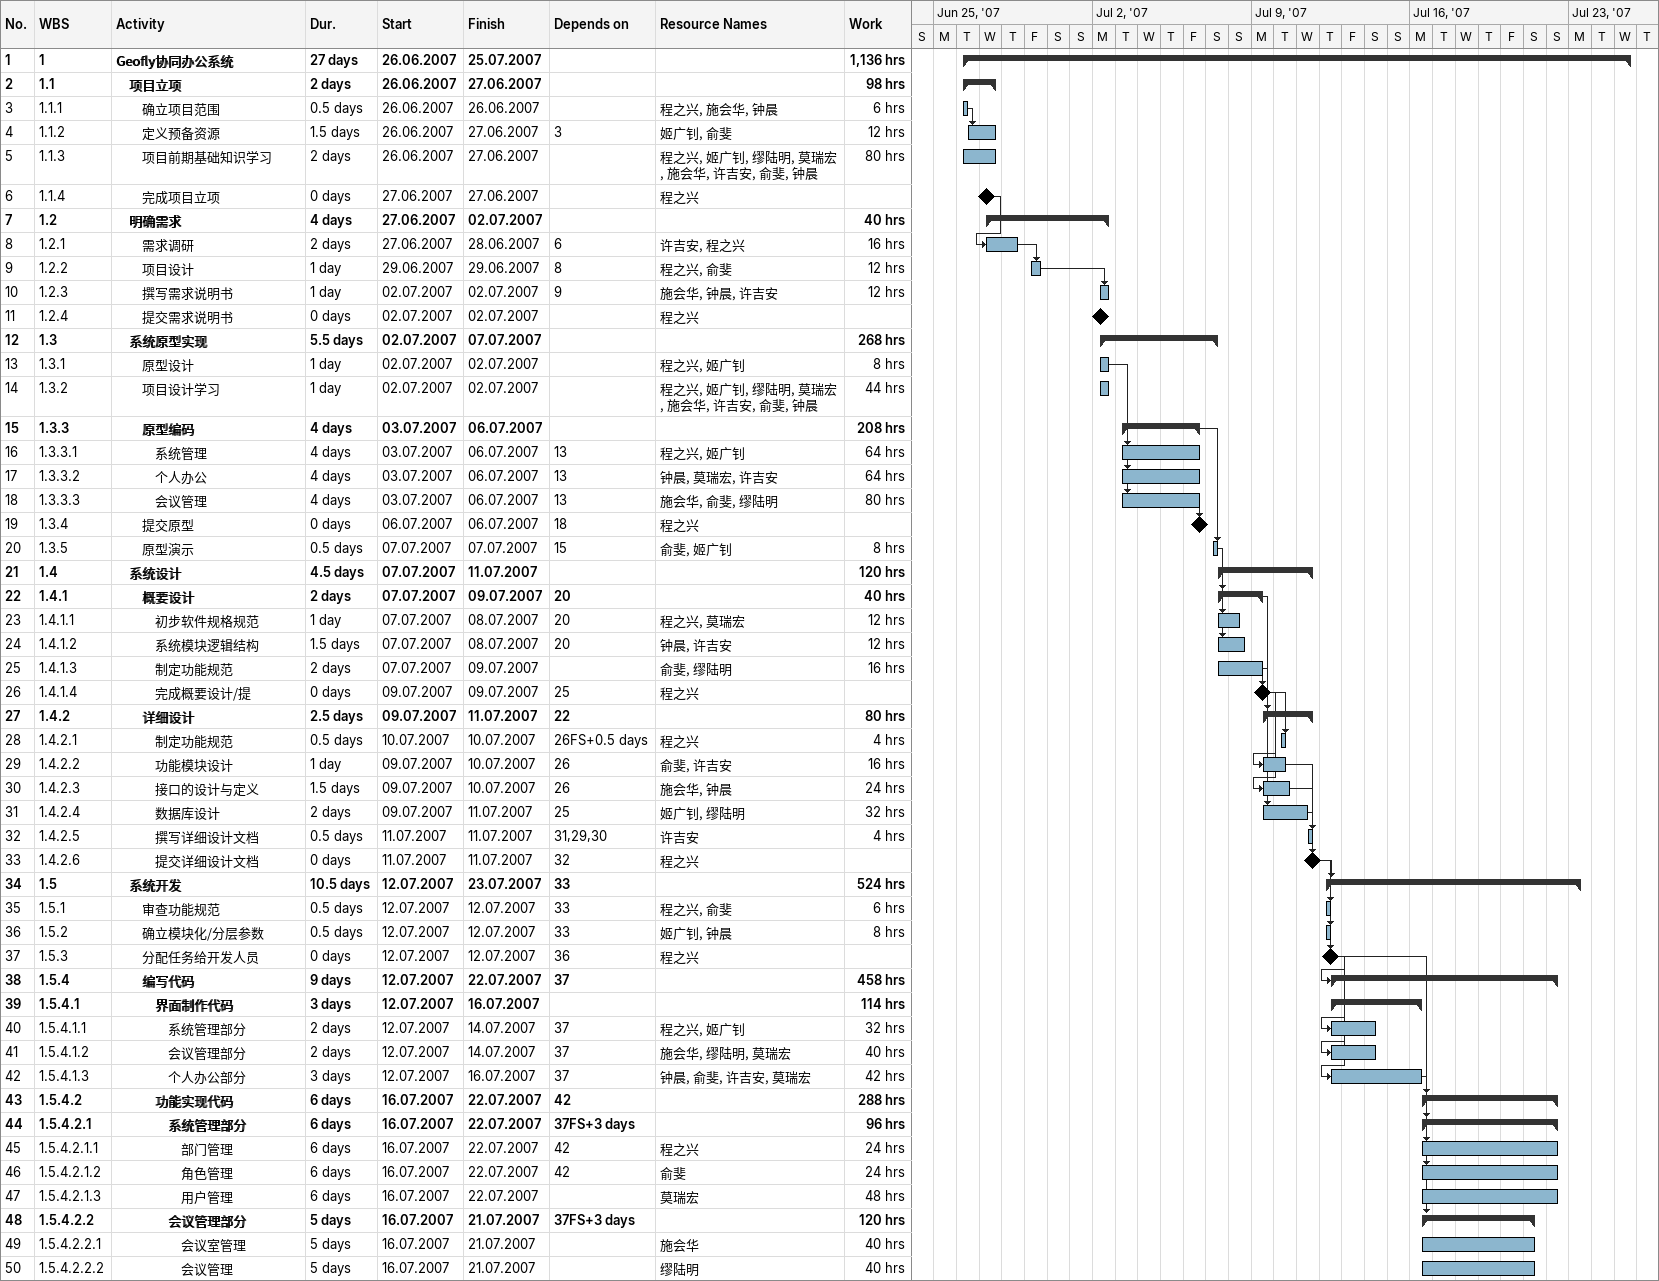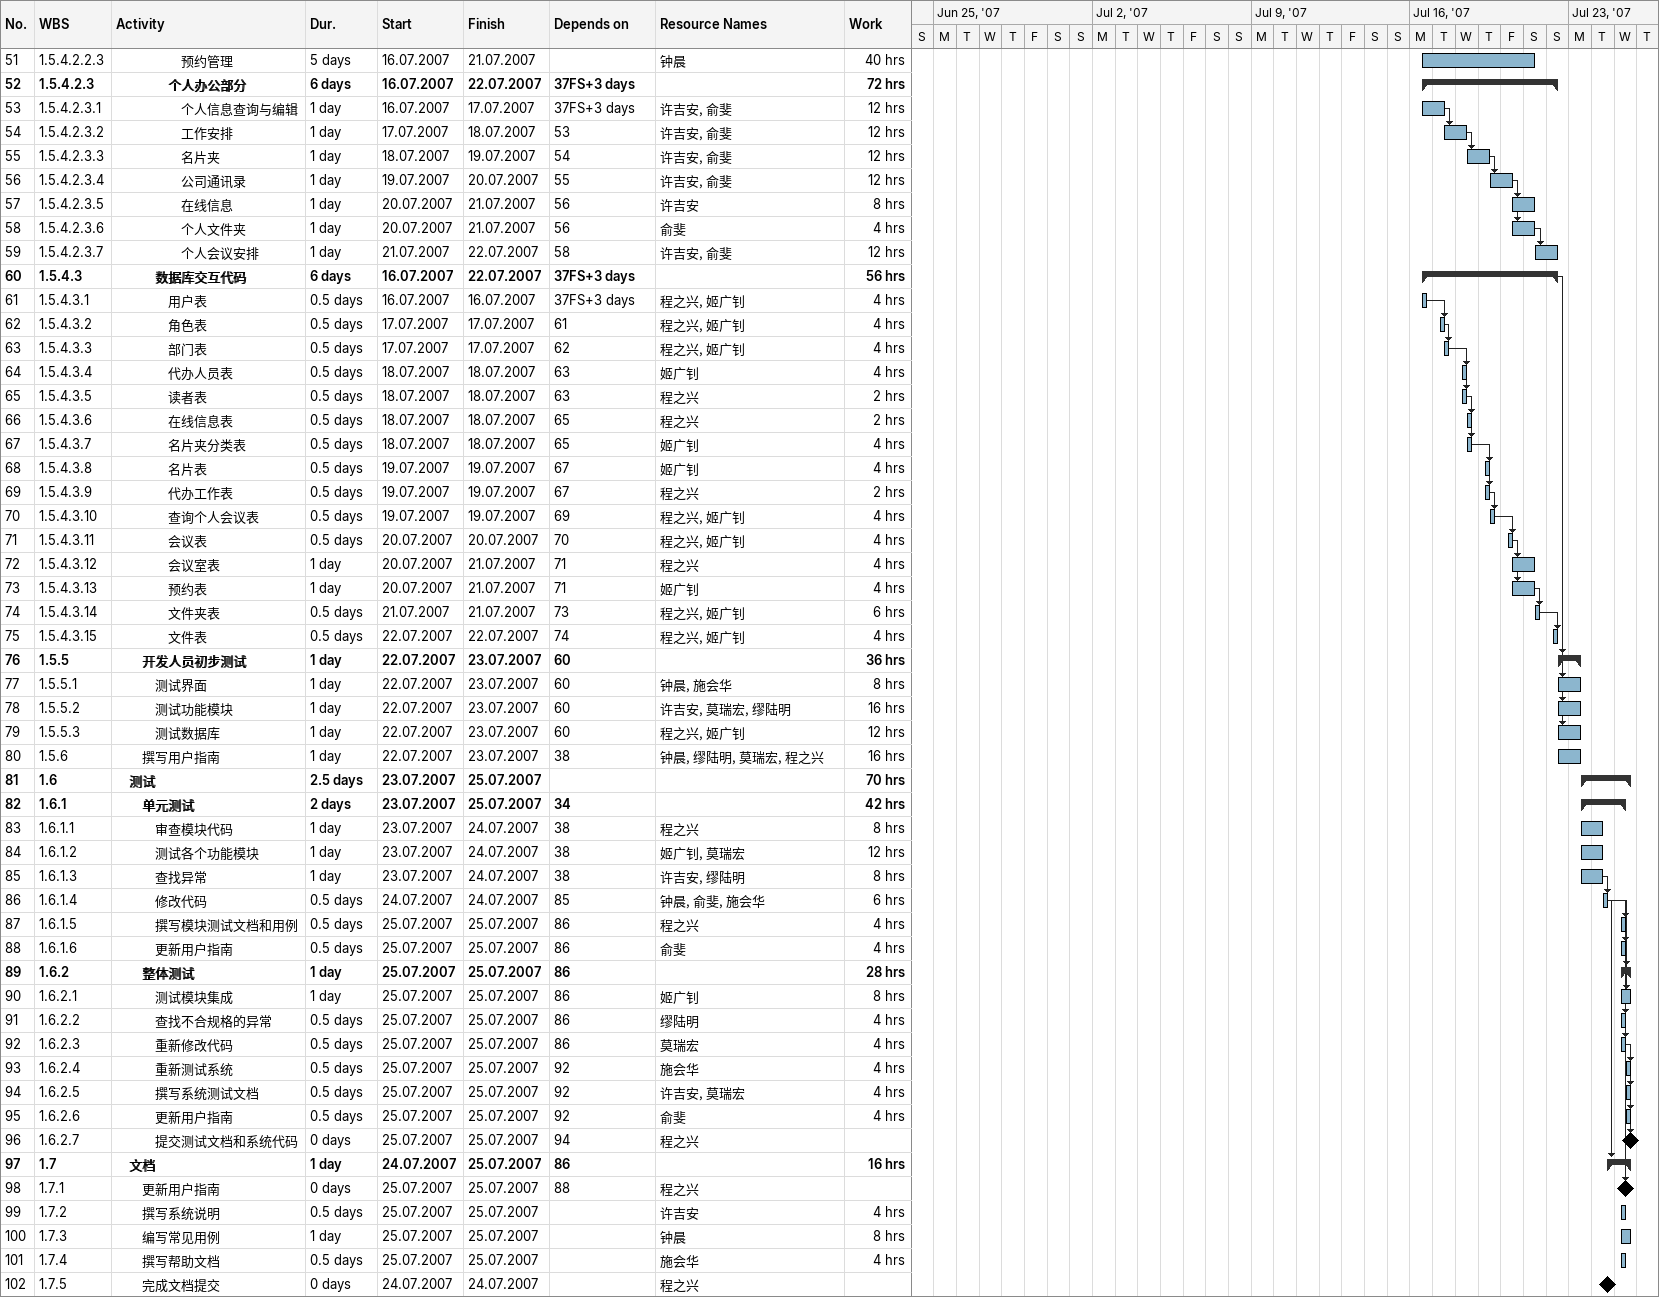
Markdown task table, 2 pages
| ID | WBS | Task | Duration | Start | Finish | Predecessors | Resources | Work (h) |
|---|---|---|---|---|---|---|---|---|
| 1 | 1 | **Geofly协同办公系统** | 27d | 2007-06-26 | 2007-07-25 |  |  | 1136 |
| 2 | 1.1 | **项目立项** | 2d | 2007-06-26 | 2007-06-27 |  |  | 98 |
| 3 | 1.1.1 | 确立项目范围 | 0.5d | 2007-06-26 | 2007-06-26 |  | 程之兴, 施会华, 钟晨 | 6 |
| 4 | 1.1.2 | 定义预备资源 | 1.5d | 2007-06-26 | 2007-06-27 | 3 | 姬广钊, 俞斐 | 12 |
| 5 | 1.1.3 | 项目前期基础知识学习 | 2d | 2007-06-26 | 2007-06-27 |  | 程之兴, 姬广钊, 缪陆明, 莫瑞宏, 施会华, 许吉安, 俞斐, 钟晨 | 80 |
| 6 | 1.1.4 | 完成项目立项 | 0d | 2007-06-27 | 2007-06-27 |  | 程之兴 |  |
| 7 | 1.2 | **明确需求** | 4d | 2007-06-27 | 2007-07-02 |  |  | 40 |
| 8 | 1.2.1 | 需求调研 | 2d | 2007-06-27 | 2007-06-28 | 6 | 许吉安, 程之兴 | 16 |
| 9 | 1.2.2 | 项目设计 | 1d | 2007-06-29 | 2007-06-29 | 8 | 程之兴, 俞斐 | 12 |
| 10 | 1.2.3 | 撰写需求说明书 | 1d | 2007-07-02 | 2007-07-02 | 9 | 施会华, 钟晨, 许吉安 | 12 |
| 11 | 1.2.4 | 提交需求说明书 | 0d | 2007-07-02 | 2007-07-02 |  | 程之兴 |  |
| 12 | 1.3 | **系统原型实现** | 5.5d | 2007-07-02 | 2007-07-07 |  |  | 268 |
| 13 | 1.3.1 | 原型设计 | 1d | 2007-07-02 | 2007-07-02 |  | 程之兴, 姬广钊 | 8 |
| 14 | 1.3.2 | 项目设计学习 | 1d | 2007-07-02 | 2007-07-02 |  | 程之兴, 姬广钊, 缪陆明, 莫瑞宏, 施会华, 许吉安, 俞斐, 钟晨 | 44 |
| 15 | 1.3.3 | **原型编码** | 4d | 2007-07-03 | 2007-07-06 |  |  | 208 |
| 16 | 1.3.3.1 | 系统管理 | 4d | 2007-07-03 | 2007-07-06 | 13 | 程之兴, 姬广钊 | 64 |
| 17 | 1.3.3.2 | 个人办公 | 4d | 2007-07-03 | 2007-07-06 | 13 | 钟晨, 莫瑞宏, 许吉安 | 64 |
| 18 | 1.3.3.3 | 会议管理 | 4d | 2007-07-03 | 2007-07-06 | 13 | 施会华, 俞斐, 缪陆明 | 80 |
| 19 | 1.3.4 | 提交原型 | 0d | 2007-07-06 | 2007-07-06 | 18 | 程之兴 |  |
| 20 | 1.3.5 | 原型演示 | 0.5d | 2007-07-07 | 2007-07-07 | 15 | 俞斐, 姬广钊 | 8 |
| 21 | 1.4 | **系统设计** | 4.5d | 2007-07-07 | 2007-07-11 |  |  | 120 |
| 22 | 1.4.1 | **概要设计** | 2d | 2007-07-07 | 2007-07-09 | 20 |  | 40 |
| 23 | 1.4.1.1 | 初步软件规格规范 | 1d | 2007-07-07 | 2007-07-08 | 20 | 程之兴, 莫瑞宏 | 12 |
| 24 | 1.4.1.2 | 系统模块逻辑结构 | 1.5d | 2007-07-07 | 2007-07-08 | 20 | 钟晨, 许吉安 | 12 |
| 25 | 1.4.1.3 | 制定功能规范 | 2d | 2007-07-07 | 2007-07-09 |  | 俞斐, 缪陆明 | 16 |
| 26 | 1.4.1.4 | 完成概要设计/提 | 0d | 2007-07-09 | 2007-07-09 | 25 | 程之兴 |  |
| 27 | 1.4.2 | **详细设计** | 2.5d | 2007-07-09 | 2007-07-11 | 22 |  | 80 |
| 28 | 1.4.2.1 | 制定功能规范 | 0.5d | 2007-07-10 | 2007-07-10 | 26FS+0.5d | 程之兴 | 4 |
| 29 | 1.4.2.2 | 功能模块设计 | 1d | 2007-07-09 | 2007-07-10 | 26 | 俞斐, 许吉安 | 16 |
| 30 | 1.4.2.3 | 接口的设计与定义 | 1.5d | 2007-07-09 | 2007-07-10 | 26 | 施会华, 钟晨 | 24 |
| 31 | 1.4.2.4 | 数据库设计 | 2d | 2007-07-09 | 2007-07-11 | 25 | 姬广钊, 缪陆明 | 32 |
| 32 | 1.4.2.5 | 撰写详细设计文档 | 0.5d | 2007-07-11 | 2007-07-11 | 31, 29, 30 | 许吉安 | 4 |
| 33 | 1.4.2.6 | 提交详细设计文档 | 0d | 2007-07-11 | 2007-07-11 | 32 | 程之兴 |  |
| 34 | 1.5 | **系统开发** | 10.5d | 2007-07-12 | 2007-07-23 | 33 |  | 524 |
| 35 | 1.5.1 | 审查功能规范 | 0.5d | 2007-07-12 | 2007-07-12 | 33 | 程之兴, 俞斐 | 6 |
| 36 | 1.5.2 | 确立模块化/分层参数 | 0.5d | 2007-07-12 | 2007-07-12 | 33 | 姬广钊, 钟晨 | 8 |
| 37 | 1.5.3 | 分配任务给开发人员 | 0d | 2007-07-12 | 2007-07-12 | 36 | 程之兴 |  |
| 38 | 1.5.4 | **编写代码** | 9d | 2007-07-12 | 2007-07-22 | 37 |  | 458 |
| 39 | 1.5.4.1 | **界面制作代码** | 3d | 2007-07-12 | 2007-07-16 |  |  | 114 |
| 40 | 1.5.4.1.1 | 系统管理部分 | 2d | 2007-07-12 | 2007-07-14 | 37 | 程之兴, 姬广钊 | 32 |
| 41 | 1.5.4.1.2 | 会议管理部分 | 2d | 2007-07-12 | 2007-07-14 | 37 | 施会华, 缪陆明, 莫瑞宏 | 40 |
| 42 | 1.5.4.1.3 | 个人办公部分 | 3d | 2007-07-12 | 2007-07-16 | 37 | 钟晨, 俞斐, 许吉安, 莫瑞宏 | 42 |
| 43 | 1.5.4.2 | **功能实现代码** | 6d | 2007-07-16 | 2007-07-22 | 42 |  | 288 |
| 44 | 1.5.4.2.1 | **系统管理部分** | 6d | 2007-07-16 | 2007-07-22 | 37FS+3d |  | 96 |
| 45 | 1.5.4.2.1.1 | 部门管理 | 6d | 2007-07-16 | 2007-07-22 | 42 | 程之兴 | 24 |
| 46 | 1.5.4.2.1.2 | 角色管理 | 6d | 2007-07-16 | 2007-07-22 | 42 | 俞斐 | 24 |
| 47 | 1.5.4.2.1.3 | 用户管理 | 6d | 2007-07-16 | 2007-07-22 |  | 莫瑞宏 | 48 |
| 48 | 1.5.4.2.2 | **会议管理部分** | 5d | 2007-07-16 | 2007-07-21 | 37FS+3d |  | 120 |
| 49 | 1.5.4.2.2.1 | 会议室管理 | 5d | 2007-07-16 | 2007-07-21 |  | 施会华 | 40 |
| 50 | 1.5.4.2.2.2 | 会议管理 | 5d | 2007-07-16 | 2007-07-21 |  | 缪陆明 | 40 |
| 51 | 1.5.4.2.2.3 | 预约管理 | 5d | 2007-07-16 | 2007-07-21 |  | 钟晨 | 40 |
| 52 | 1.5.4.2.3 | **个人办公部分** | 6d | 2007-07-16 | 2007-07-22 | 37FS+3d |  | 72 |
| 53 | 1.5.4.2.3.1 | 个人信息查询与编辑 | 1d | 2007-07-16 | 2007-07-17 | 37FS+3d | 许吉安, 俞斐 | 12 |
| 54 | 1.5.4.2.3.2 | 工作安排 | 1d | 2007-07-17 | 2007-07-18 | 53 | 许吉安, 俞斐 | 12 |
| 55 | 1.5.4.2.3.3 | 名片夹 | 1d | 2007-07-18 | 2007-07-19 | 54 | 许吉安, 俞斐 | 12 |
| 56 | 1.5.4.2.3.4 | 公司通讯录 | 1d | 2007-07-19 | 2007-07-20 | 55 | 许吉安, 俞斐 | 12 |
| 57 | 1.5.4.2.3.5 | 在线信息 | 1d | 2007-07-20 | 2007-07-21 | 56 | 许吉安 | 8 |
| 58 | 1.5.4.2.3.6 | 个人文件夹 | 1d | 2007-07-20 | 2007-07-21 | 56 | 俞斐 | 4 |
| 59 | 1.5.4.2.3.7 | 个人会议安排 | 1d | 2007-07-21 | 2007-07-22 | 58 | 许吉安, 俞斐 | 12 |
| 60 | 1.5.4.3 | **数据库交互代码** | 6d | 2007-07-16 | 2007-07-22 | 37FS+3d |  | 56 |
| 61 | 1.5.4.3.1 | 用户表 | 0.5d | 2007-07-16 | 2007-07-16 | 37FS+3d | 程之兴, 姬广钊 | 4 |
| 62 | 1.5.4.3.2 | 角色表 | 0.5d | 2007-07-17 | 2007-07-17 | 61 | 程之兴, 姬广钊 | 4 |
| 63 | 1.5.4.3.3 | 部门表 | 0.5d | 2007-07-17 | 2007-07-17 | 62 | 程之兴, 姬广钊 | 4 |
| 64 | 1.5.4.3.4 | 代办人员表 | 0.5d | 2007-07-18 | 2007-07-18 | 63 | 姬广钊 | 4 |
| 65 | 1.5.4.3.5 | 读者表 | 0.5d | 2007-07-18 | 2007-07-18 | 63 | 程之兴 | 2 |
| 66 | 1.5.4.3.6 | 在线信息表 | 0.5d | 2007-07-18 | 2007-07-18 | 65 | 程之兴 | 2 |
| 67 | 1.5.4.3.7 | 名片夹分类表 | 0.5d | 2007-07-18 | 2007-07-18 | 65 | 姬广钊 | 4 |
| 68 | 1.5.4.3.8 | 名片表 | 0.5d | 2007-07-19 | 2007-07-19 | 67 | 姬广钊 | 4 |
| 69 | 1.5.4.3.9 | 代办工作表 | 0.5d | 2007-07-19 | 2007-07-19 | 67 | 程之兴 | 2 |
| 70 | 1.5.4.3.10 | 查询个人会议表 | 0.5d | 2007-07-19 | 2007-07-19 | 69 | 程之兴, 姬广钊 | 4 |
| 71 | 1.5.4.3.11 | 会议表 | 0.5d | 2007-07-20 | 2007-07-20 | 70 | 程之兴, 姬广钊 | 4 |
| 72 | 1.5.4.3.12 | 会议室表 | 1d | 2007-07-20 | 2007-07-21 | 71 | 程之兴 | 4 |
| 73 | 1.5.4.3.13 | 预约表 | 1d | 2007-07-20 | 2007-07-21 | 71 | 姬广钊 | 4 |
| 74 | 1.5.4.3.14 | 文件夹表 | 0.5d | 2007-07-21 | 2007-07-21 | 73 | 程之兴, 姬广钊 | 6 |
| 75 | 1.5.4.3.15 | 文件表 | 0.5d | 2007-07-22 | 2007-07-22 | 74 | 程之兴, 姬广钊 | 4 |
| 76 | 1.5.5 | **开发人员初步测试** | 1d | 2007-07-22 | 2007-07-23 | 60 |  | 36 |
| 77 | 1.5.5.1 | 测试界面 | 1d | 2007-07-22 | 2007-07-23 | 60 | 钟晨, 施会华 | 8 |
| 78 | 1.5.5.2 | 测试功能模块 | 1d | 2007-07-22 | 2007-07-23 | 60 | 许吉安, 莫瑞宏, 缪陆明 | 16 |
| 79 | 1.5.5.3 | 测试数据库 | 1d | 2007-07-22 | 2007-07-23 | 60 | 程之兴, 姬广钊 | 12 |
| 80 | 1.5.6 | 撰写用户指南 | 1d | 2007-07-22 | 2007-07-23 | 38 | 钟晨, 缪陆明, 莫瑞宏, 程之兴 | 16 |
| 81 | 1.6 | **测试** | 2.5d | 2007-07-23 | 2007-07-25 |  |  | 70 |
| 82 | 1.6.1 | **单元测试** | 2d | 2007-07-23 | 2007-07-25 | 34 |  | 42 |
| 83 | 1.6.1.1 | 审查模块代码 | 1d | 2007-07-23 | 2007-07-24 | 38 | 程之兴 | 8 |
| 84 | 1.6.1.2 | 测试各个功能模块 | 1d | 2007-07-23 | 2007-07-24 | 38 | 姬广钊, 莫瑞宏 | 12 |
| 85 | 1.6.1.3 | 查找异常 | 1d | 2007-07-23 | 2007-07-24 | 38 | 许吉安, 缪陆明 | 8 |
| 86 | 1.6.1.4 | 修改代码 | 0.5d | 2007-07-24 | 2007-07-24 | 85 | 钟晨, 俞斐, 施会华 | 6 |
| 87 | 1.6.1.5 | 撰写模块测试文档和用例 | 0.5d | 2007-07-25 | 2007-07-25 | 86 | 程之兴 | 4 |
| 88 | 1.6.1.6 | 更新用户指南 | 0.5d | 2007-07-25 | 2007-07-25 | 86 | 俞斐 | 4 |
| 89 | 1.6.2 | **整体测试** | 1d | 2007-07-25 | 2007-07-25 | 86 |  | 28 |
| 90 | 1.6.2.1 | 测试模块集成 | 1d | 2007-07-25 | 2007-07-25 | 86 | 姬广钊 | 8 |
| 91 | 1.6.2.2 | 查找不合规格的异常 | 0.5d | 2007-07-25 | 2007-07-25 | 86 | 缪陆明 | 4 |
| 92 | 1.6.2.3 | 重新修改代码 | 0.5d | 2007-07-25 | 2007-07-25 | 86 | 莫瑞宏 | 4 |
| 93 | 1.6.2.4 | 重新测试系统 | 0.5d | 2007-07-25 | 2007-07-25 | 92 | 施会华 | 4 |
| 94 | 1.6.2.5 | 撰写系统测试文档 | 0.5d | 2007-07-25 | 2007-07-25 | 92 | 许吉安, 莫瑞宏 | 4 |
| 95 | 1.6.2.6 | 更新用户指南 | 0.5d | 2007-07-25 | 2007-07-25 | 92 | 俞斐 | 4 |
| 96 | 1.6.2.7 | 提交测试文档和系统代码 | 0d | 2007-07-25 | 2007-07-25 | 94 | 程之兴 |  |
| 97 | 1.7 | **文档** | 1d | 2007-07-24 | 2007-07-25 | 86 |  | 16 |
| 98 | 1.7.1 | 更新用户指南 | 0d | 2007-07-25 | 2007-07-25 | 88 | 程之兴 |  |
| 99 | 1.7.2 | 撰写系统说明 | 0.5d | 2007-07-25 | 2007-07-25 |  | 许吉安 | 4 |
| 100 | 1.7.3 | 编写常见用例 | 1d | 2007-07-25 | 2007-07-25 |  | 钟晨 | 8 |
| 101 | 1.7.4 | 撰写帮助文档 | 0.5d | 2007-07-25 | 2007-07-25 |  | 施会华 | 4 |
| 102 | 1.7.5 | 完成文档提交 | 0d | 2007-07-24 | 2007-07-24 |  | 程之兴 |  |
